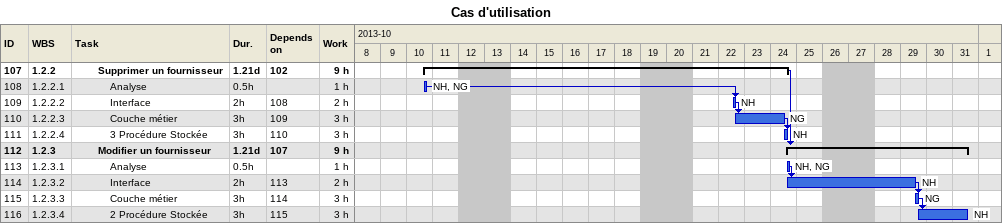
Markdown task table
Cas d'utilisation

| ID | WBS | Task | Duration | Start | Finish | Predecessors | Resources | Work (h) |
|---|---|---|---|---|---|---|---|---|
| 107 | 1.2.2 | **Supprimer un fournisseur** | 1.21d | 2013-10-10 | 2013-10-24 | 102 |  | 9 |
| 108 | 1.2.2.1 | Analyse | 0.5h | 2013-10-10 | 2013-10-10 |  | NH, NG | 1 |
| 109 | 1.2.2.2 | Interface | 2h | 2013-10-22 | 2013-10-22 | 108 | NH | 2 |
| 110 | 1.2.2.3 | Couche métier | 3h | 2013-10-22 | 2013-10-24 | 109 | NG | 3 |
| 111 | 1.2.2.4 | 3 Procédure Stockée | 3h | 2013-10-24 | 2013-10-24 | 110 | NH | 3 |
| 112 | 1.2.3 | **Modifier un fournisseur** | 1.21d | 2013-10-24 | 2013-10-31 | 107 |  | 9 |
| 113 | 1.2.3.1 | Analyse | 0.5h | 2013-10-24 | 2013-10-24 |  | NH, NG | 1 |
| 114 | 1.2.3.2 | Interface | 2h | 2013-10-24 | 2013-10-29 | 113 | NH | 2 |
| 115 | 1.2.3.3 | Couche métier | 3h | 2013-10-29 | 2013-10-29 | 114 | NG | 3 |
| 116 | 1.2.3.4 | 2 Procédure Stockée | 3h | 2013-10-29 | 2013-10-31 | 115 | NH | 3 |
